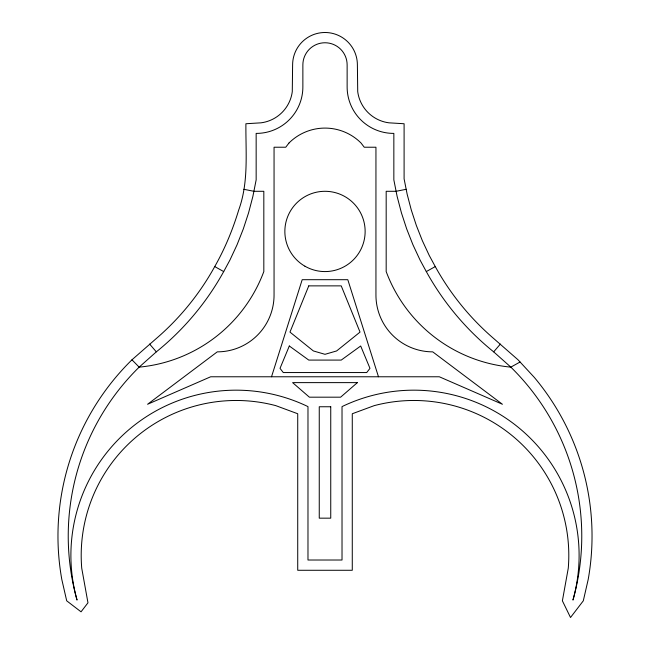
<?xml version="1.0" encoding="UTF-8"?>
<svg xmlns="http://www.w3.org/2000/svg" width="650" height="650" viewBox="0 0 650 650"><rect width="100%" height="100%" fill="white"/><g stroke="black" fill="none" stroke-linecap="round" stroke-linejoin="round"><path stroke-width="0.97" d="M271.521 376.773L302.193 279.695L347.807 279.695L378.479 376.773M214.736 266.581C224.9 248.714 232.773 229.621 238.721 209.966C248.82 182.211 245.643 152.661 245.903 123.744L260.951 122.834A36.197 36.197 0 0 0 292.281 91.666L292.614 64.886A32.386 32.386 0 0 1 325 32.5A32.386 32.386 0 0 1 357.386 64.886L357.719 91.666A36.197 36.197 0 0 0 389.049 122.834L404.097 123.744L404.097 178.864L407.144 194.179L411.279 209.966L416.349 225.469L422.337 240.646L429.236 255.442L435.264 266.581A261.999 261.999 0 0 0 493.618 338.455L518.042 359.808L534.324 377.414A246.976 246.976 0 0 1 588.193 579.475L583.302 600.819L570.513 617.5L562.388 600.819L568.271 568.181A154.928 154.928 0 0 0 374.238 405.632L352.276 413.749L352.276 570.278L297.724 570.278L297.724 413.749L275.762 405.632A154.928 154.928 0 0 0 81.729 568.181L87.969 602.802L81.047 611.821L66.698 600.819L61.807 579.475A246.976 246.976 0 0 1 131.958 359.808L156.374 338.455A261.999 261.999 0 0 0 214.736 266.581L223.697 271.578L229.938 260.049L237.088 244.701L243.303 228.954L248.568 212.859L252.858 196.479L256.157 179.871L256.157 133.396A46.475 46.475 0 0 0 302.868 86.929L302.868 64.886A22.133 22.133 0 0 1 325 42.762A22.133 22.133 0 0 1 347.132 64.886L347.132 86.929A46.475 46.475 0 0 0 393.843 133.396L393.843 179.871L397.142 196.479L401.432 212.859L406.697 228.954L412.912 244.701L420.062 260.049L426.302 271.578A272.196 272.196 0 0 0 493.675 351.853L510.843 367.136A236.706 236.706 0 0 1 572.951 600.08A165.238 165.238 0 0 0 342.022 406.608L342.022 560.016L307.978 560.016L307.978 406.608A165.238 165.238 0 0 0 77.049 600.08A236.706 236.706 0 0 1 139.157 367.136L156.325 351.853A272.196 272.196 0 0 0 223.697 271.578M493.675 351.853L500.378 344.077M426.302 271.578L435.264 266.581M520.065 362.001L510.843 367.136A147.761 147.761 0 0 1 386.181 271.578L386.181 191.295L396.11 191.295L406.169 189.296M243.831 189.296L253.89 191.295L263.819 191.295L263.819 271.578A147.761 147.761 0 0 1 139.157 367.136L131.958 359.808M149.622 344.077L156.325 351.853M308.766 285.87L289.973 332.101L313.373 350.943L325 354.315L336.627 350.943L360.027 332.101L341.234 285.87L308.766 285.87M289.315 345.995L280.028 368.347L283.286 372.556L366.714 372.556L369.972 368.347L360.685 345.995L341.234 360.084L308.766 360.084L289.315 345.995M288.974 143.016L285.748 147.225L274.056 147.225L274.056 295.076A56.786 56.786 0 0 1 217.271 351.853L147.574 404.267L210.689 376.773L439.311 376.773L502.426 404.267L432.729 351.853A56.786 56.786 0 0 1 375.944 295.076L375.944 147.225L364.252 147.225L361.026 143.016A50.944 50.944 0 0 0 288.974 143.016M357.394 382.623L340.608 397.183L309.392 397.183L292.606 382.623L357.394 382.623M330.744 406.754L319.256 406.754L319.256 518.164L330.744 518.164L330.744 406.754M304.931 266.199A40.137 40.137 0 0 0 365.137 231.432A40.137 40.137 0 0 0 304.931 196.674A40.137 40.137 0 0 0 304.931 266.199"/></g></svg>
